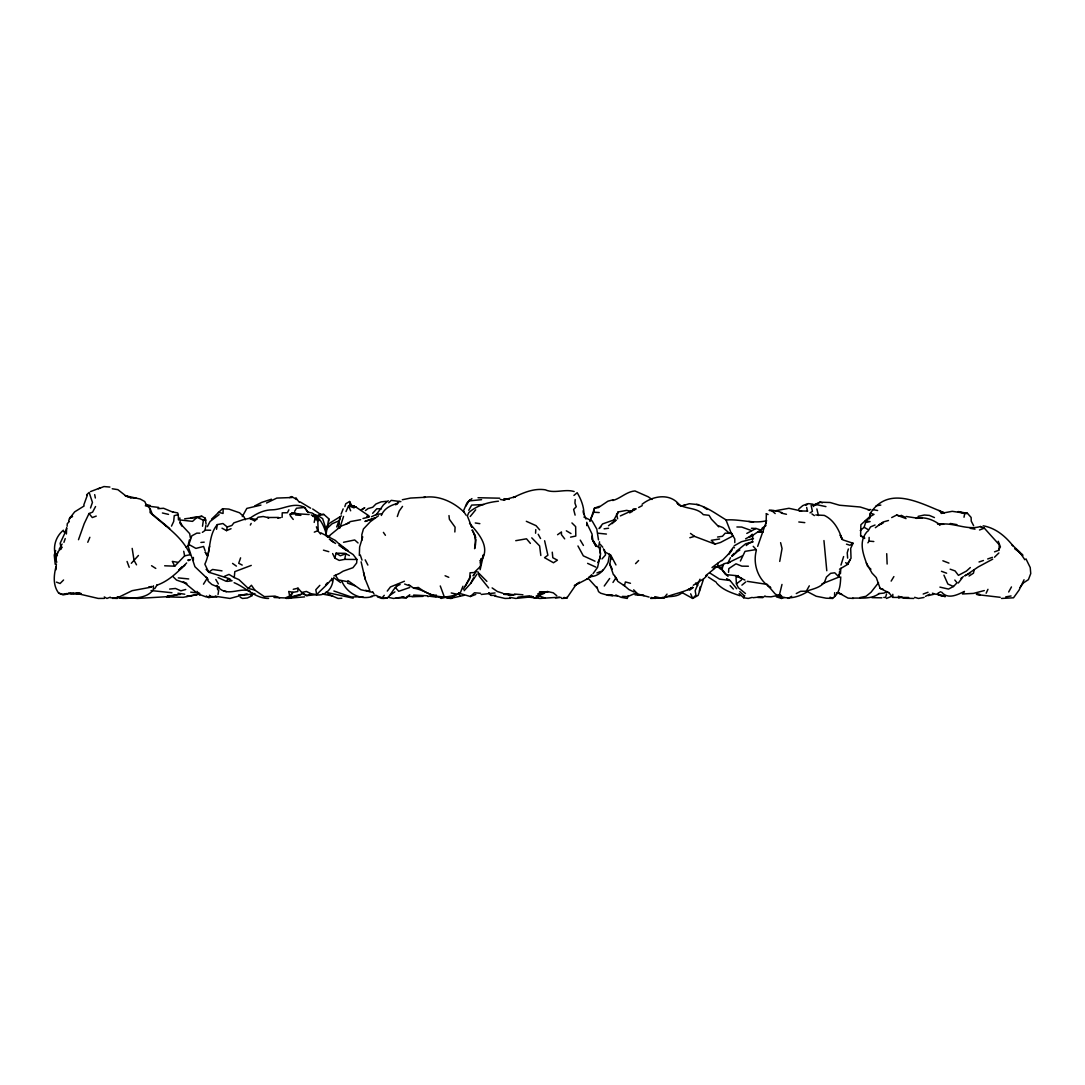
<?xml version="1.0" encoding="UTF-8"?>
<svg xmlns="http://www.w3.org/2000/svg" width="1085" height="1085" viewBox="0 0 1085 1085"><rect width="100%" height="100%" fill="white"/><g stroke="black" fill="none" stroke-linecap="round" stroke-linejoin="round"><path stroke-width="1.5" d="M359.325 555.452L359.637 546.948L362.729 536.817M886.716 553.689L887.137 564.037M908.647 597.482L892.792 597.401L892.806 594.309M66.633 527.866L66.402 533.996M806.982 591.42L816.191 596.248L826.146 598.201L832.561 598.445L834.609 596.574L834.636 592.681M596.981 530.362L598.5 539.91M867.878 542.826L869.085 541.117L869.126 537.4M586.741 525.601L586.782 522.265M153.405 585.792L153.324 589.847C146.516 598.649 134.581 597.93 124.599 598.445M136.005 498.069L130.959 497.757L125.073 495.655L140.236 499.046L144.793 501.555L146.055 504.498L150.164 508.824L150.083 512.595C164.513 525.683 182.171 536.248 190.146 554.666M766.091 523.73L766.363 513.625M282.114 517.369L282.222 512.825L287.43 512.73L288.908 509.814M600.181 553.323L600.371 546.989M454.846 531.976L455.09 527.188L449.393 519.295L448.987 515.578M714.445 567.021L717.619 566.573L718.026 563.142M535.57 533.21L535.787 529.616M326.056 534.118L328.769 518.739L323.845 514.426L320.441 514.249L312.683 508.987M67.107 526.293L67.284 523.675L69.277 521.546M728.537 572.31L728.794 568.635L735.996 563.807L741.882 566.153L748.406 566.234M338.886 545.375L353.127 554.557L356.911 559.48L356.667 562.993L352.964 567.699L343.131 571.171L339.117 573.667M273.962 597.482L285.274 597.943L289.573 596.113L292.909 592.315L289.98 597.238L288.705 591.447L292.909 592.315L297.765 591.501L298.009 588.178L293.248 589.304M575.199 499.548L574.942 503.087L576.257 506.749L573.626 509.408L575.104 515.131M55.932 569.801L56.379 563.942M840.427 573.748L840.848 568.282M752.434 540.235L752.787 535.773M583.893 514.615C584.164 507.007 581.017 499.086 577.179 492.698L573.938 495.425M279.686 597.808L275.007 596.113L264.347 596.641L254.758 590.064L248.357 588.463L238.944 579.634L234.251 577.559L234.808 571.632L251.259 565.407M338.371 525.126L340.283 516.663M840.753 576.949C840.332 583.906 840.17 591.461 834.609 596.574M839.627 571.117L839.003 577.057L821.915 583.893M864.65 538.472L860.622 535.705L860.88 524.76L869.261 517.097L874.008 514.385L870.373 513.232L869.438 518.603L870.373 513.232C888.927 484.805 920.419 503.44 943.814 512.5M202.515 526.225L203.383 520.203L197.036 517.328L184.667 518.806M229.898 578.847L208.7 572.202L204.834 564.159C211.06 551.533 207.995 535.42 217.339 524.597L222.968 523.526L227.24 526.998L226.534 530.633L222.032 528.205M589.833 521.017L593.834 512.201L594.471 508.119L599.395 506.342M218.044 594.499L218.709 590.321L217.665 589.657L217.041 585.371M207.927 555.1L209.663 546.216M216.539 529.29L217.339 524.597M612.211 569.069L609.784 564.159L610.855 557.907M779.735 561.42L782.041 548.562L780.603 542.663M338.289 528.069L339.062 523.607M598.744 546.433L599.557 541.808M205.092 529.941L205.906 525.371M699.35 591.122L700.11 586.917M843.615 556.564L840.97 565.082M964.009 517.247L964.673 513.815L967.44 513.327L971.116 517.436L971.251 521.153L973.598 525.628M756.394 550.203C752.515 564.119 758.157 580.217 770.77 587.69L767.949 585.602L775.097 593.861C785.038 600.602 796.77 597.957 806.63 592.234M314.189 522.414L315.179 517.436L311.314 514.927M332.62 553.553L334.845 558.138L339.239 560.416L344.677 559.358L345.83 553.784L349.411 555.561M974.208 569.679L973.462 573.192L969.041 576.04M55.932 566.953C53.708 575.715 52.921 585.493 58.658 593.102L63.052 594.892L72.437 593.169L79.408 593.468L75.896 593.224L98.233 598.432L104.363 598.391M65.765 532.07L66.673 528.029M779.288 595.502L781.987 584.435M189.373 539.95L188.017 545.945L194.934 566.723L208.008 579.173M609.539 554.245L608.102 562.342C604.481 569.679 598.947 576.664 589.942 576.596M617.663 513.883L618.111 511.957L626.642 510.37L632.107 511.577M334.845 558.138L336.079 553.187L345.396 553.336M343.552 516.433L339.727 528.259M56.081 558.043L57.844 551.926L62.238 547.206M886.567 593.943L885.577 597.387L883.787 597.428M479.868 566.994L474.104 572.554L470.063 572.758L469.724 578.793L463.349 589.236M315.409 519.701L316.535 515.904L312.087 513.002L307.909 512.161L304.546 507.468C293.777 501.663 283.144 509.597 272.226 509.814C264.306 509.882 256.996 513.286 250.621 517.762M848.361 548.996L847.236 552.78L847.643 558.097M860.269 530.511L864.162 527.283L865.572 522.509L870.061 521.6L865.22 520.963L868.027 519.389M937.738 594.77L938.145 593.454M83.83 504.878L87.329 495.262M567.089 597.103L566.763 598.16L561.637 598.445M55.674 550.529L54.25 555.059L55.226 564.349M590.118 520.949L594.471 508.119L598.391 507.604L607.953 501.175L613.378 499.697M344.84 506.627L345.776 503.738L349.601 501.514L351.499 505.176M336.635 526.93L339.944 518.739M466.075 515.199L463.404 511.103L466.943 502.911L469.805 500.022M628.161 595.679L627.239 598.445L621.149 597.32L615.792 594.973M703.392 579.526L698.143 595.38L692.718 598.445L682.546 592.844M66.348 530.023L60.15 543.246L61.275 548.888M63.934 542.351L65.222 538.58M90.516 507.97L92.442 502.396L89.119 492.441L86.61 494.841M397.313 516.514L399.212 511.021L402.535 506.383M240.599 557.839L238.7 563.278L242.213 565.068M479.787 560.796L481.686 559.887L483.53 554.693L480.153 569.733L480.926 558.68M602.121 571.402L602.582 570.127M690.657 593.807L692.718 598.445L695.919 595.095L695.173 590.674L699.974 579.214M740.39 561.026L745.029 551.356L756.177 549.553L753.207 546.338M757.669 546.365L766.417 521.478M481.686 559.887C490.474 546.528 478.132 532.925 469.534 523.39M600.195 556.157L597.55 567.414L593.061 573.639M632.365 511.455L633.274 509.014L635.322 508.784M78.5 539.706L84.223 523.594L89.024 513.53L92.578 512.147L95.561 506.532M341.097 514.114L343.158 508.879M462.942 586.253L460.501 592.383C446.518 600.466 430.677 596.886 418.322 587.419L413.629 588.192L408.909 584.788M87.776 542.283L89.865 537.292M467.269 516.162L468.842 512.527C476.912 505.515 487.884 502.246 498.449 501.202M613.947 519.918L618.111 511.957M345.993 511.564L348.57 505.841L350.319 504.918L356.151 507.224L368.981 515.863M316.861 594.933C327.06 595.746 332.851 587.202 333.271 578.346M68.613 520.881L70.227 517.396L72.492 516.379M242.294 516.582L246.824 508.404L260.942 505.108M986.143 593.224L987.96 589.318M171.511 526.116L173.695 521.437L174.237 515.673L178.279 514.629L177.696 512.92L172.813 511.957M815.811 514.941L824.288 515.402C833.836 519.918 839.153 529.751 842.082 539.462L840.197 535.108L842.936 539.91L853.081 543.26L850.681 548.373L851.033 558.273L847.778 563.223M739.102 593.603L743.645 597.754L744.69 595.57M728.144 562.464L730.517 557.69M470.483 576.203L465.248 586.103M839.505 569.218L847.86 564.308L850.07 559.914M207.398 526.605L210.015 521.532L219.129 514.615M464.149 590.701L470.687 583.418L476.952 574.168M470.687 583.418L473.494 577.966M250.337 525.059L251.177 523.404M380.211 596.913L382.924 598.445L387.074 598.174C392.051 594.092 393.407 586.754 400.134 584.517M207.33 578.034L203.478 584.178M597.726 562.572L599.978 558.477L600.575 553.445L599.313 548.02L596.058 545.212L593.481 540.94M1008.67 592.003L1011.464 586.931M468.788 510.289L471.663 505.081L483.598 504.552M59.173 549.295L62.089 544.046M796.268 593.563L800.635 591.298L806.291 591.203L809.315 585.832M868.054 531.107L870.523 526.903L875.039 525.018M609.648 578.495L604.25 586.022M294.632 511.361L296.476 508.228L304.546 507.468L307.909 512.161M1024.05 579.756L1019.086 590.077L1013.526 597.794L1001.496 598.445M465.872 506.112L468.978 500.931L471.921 498.585M891.151 581.099L893.891 576.583M381.323 515.47C384.131 508.39 390.736 505.203 397.598 503.386M867.146 531.609C857.909 542.039 863.619 555.059 867.593 566.289L870.916 569.191M998.715 549.661L1000.438 546.921L998.254 541.266M154.707 588.721L157.216 584.761M612.971 582.442L615.67 578.251M210.151 595.773L209.378 596.94L205.784 596.804L197.836 593.82M376.142 514.914L383.493 504.823L388.227 500.727M57.817 552.699L55.023 556.632L56.013 561.555M470.225 516.487L475.678 509.828M476.342 571.456L473.101 575.85L474.172 574.521M1020.117 587.351L1023.399 582.916L1028.417 579.634L1030.75 573.572L1030.235 567.563L1025.949 558.829M164.662 565.787L174.726 566.18L184.626 555.859L189.889 554.774M387.264 591.081L390.437 586.944L404.407 581.248M958.313 583.011L961.893 578.359M730.069 551.587L733.514 547.138L734.491 547.817M156.593 585.317C168.65 581.18 177.913 571.971 186.634 562.979M69.304 518.806L74.634 511.889L84.169 505.935M650.634 598.445L664.006 597.916L667.017 594.105M326.707 526.632L329.379 523.336L341.436 515.904M211.507 519.173L222.506 508.729L228.854 509.082L239.609 512.798L244.166 517.07L245.278 519.742M118.441 597.116L117.316 598.445L113.016 598.255M729.568 552.984L721.932 560.755M732.063 550.095L728.496 554.232L730.937 551.438M813.397 506.519L815.255 504.349L819.894 502.192L830.066 502.491L839.478 505.23L860.215 507.007L869.546 509.964M377.417 596.858L381.608 598.364L384.28 595.299M602.012 558.911L605.538 554.937L604.508 550.014M63.391 530.212C55.566 536.6 52.378 547.369 56 556.89M254.514 521.166L258.067 517.206L263.194 516.514L268.877 517.762L267.561 517.504L278.601 517.464M325.608 584.788L327.48 582.726M138.446 555.466L131.312 563.305M878.511 582.713L871.011 592.274L866.02 596.289L859.849 597.591M372.643 513.313L376.78 508.77L381.459 508.851M319.844 585.357L315.803 589.738L316.752 594.634L306.784 595.638L302.688 593.726M182.144 566.668L178.672 570.29L181.995 567.686M564.01 597.442L566.763 598.16L575.769 585.059L579.553 582.238L574.304 585.697L588.029 578.563L591.705 574.724M248.357 588.463L251.449 585.249L254.758 590.064M939.908 587.121L948.48 589.074L953.484 586.497L957.065 582.767L954.827 580.041M733.785 554.394L731.941 556.307L736.498 552.373M330.979 579.878C326.693 585.466 321.418 589.453 316.752 594.634L311.124 593.739L306.39 591.447L301.725 592.505L298.009 588.178M635.552 563.644L638.604 560.525M749.301 537.224L752.258 534.213M731.887 555.656L734.26 553.269M63.567 580L60.082 583.499L56.447 582.13M707.122 575.47L704.029 578.536L693.315 585.235M388.755 502.789L391.21 500.361L400.867 501.623M749.206 537.333L751.023 535.556M994.511 557.202L998.865 552.97M736.322 551.316L745.653 543.802L749.491 542.676M396.228 597.889L406.468 597.754L409.75 594.688M746.263 545.552L749.26 542.758L753.098 541.727L747.565 543.816M714.581 568.581L705.711 575.62M444.742 597.198L450.234 598.445L458.982 593.21L470.375 596.519L474.484 592.763L480.492 593.264M600.832 526.957L599.069 528.558L602.568 523.947L613.378 520.122M682.519 592.261C678.573 596.452 672.117 596.452 666.719 596.791M721.579 560.43L711.991 567.55M970.343 567.536L966.409 571.09L958.435 575.348L955.071 570.913L950.162 569.191M399.266 501.406L395.537 504.756L397.707 503.535M738.302 575.579L736.01 577.6L736.43 583.866L738.356 587.69L745.49 593.522M763.189 528.314L750.766 536.668M608.522 525.737L615.71 519.973M798.736 509.041L802.764 505.624L806.874 503.983M250.689 595.014L252.886 593.169M741.909 585.168L745.761 581.94M611.981 523.689L616.117 520.23M925.451 596.384L929.655 594.187M629.748 512.907L633.125 510.276M736.43 583.866L741.516 579.946M365.428 510.533L368.032 508.567L372.725 507.251L375.952 503.996L381.079 501.88L386.409 501.311M875.351 527.703L883.054 522.034L888.493 520.488M182.334 567.17L184.843 565.299M765.02 595.95L762.755 597.645L757.642 597.442M960.957 578.386L963.358 576.61M202.38 532.355L205.499 530.131L210.639 530.239M557.568 534.729L561.447 531.962L561.433 534.634L564.688 538.865M208.7 572.202L212.565 569.462L222.005 570.859M992.694 559.168L978.182 566.953L965.27 575.742M687.863 589.738L692.501 587.392C683.536 592.641 673.256 593.685 664.006 597.916M642.089 504.267C653.089 495.492 670.842 492.644 680.037 505.705L677.108 503.209C684.73 509.774 696.597 506.79 703.297 514.643L709.047 515.321L711.421 519.2L718.826 526.89M689.517 590.186L693.301 587.555M390.356 595L394.899 591.881M762.131 528.137L766.01 525.533M396.378 585.764L398.575 584.3M805.843 505.325L808.406 503.616L813.058 504.199M254.731 505.949L261.621 502.423L271.453 499.208M325.608 529.819L332.118 523.743L337.964 521.248M361.034 510.276L364.763 507.807L361.942 509.245M815.472 505.122L819.894 502.192L822.43 502.816M378.448 515.782L370.405 521.641L363.421 529.005L361.834 534.607L361.848 540.262M853.081 543.26L850.003 545.267L846.49 544.155M620.335 515.931L633.748 509.828M810.02 512.893L812.407 511.361L811.146 505.339M457.246 594.444L459.077 593.292M746.792 533.427L756.028 528.49L761.141 530.158M940.559 591.759L936.328 594.363L932.381 593.21M735.684 552.591L739.861 550.027M633.884 510.303L636.258 508.851M879.216 593.509C871.648 599.34 861.517 597.862 852.579 598.12M788.103 598.445L791.657 596.302M345.912 524.258L350.496 521.546L360.654 519.701M57.41 555.235L55.023 556.632L56.773 562.261M727.628 563.508L730.341 561.935M713.32 568.581L723.329 564.281L721.511 568.092L717.89 565.977M689.409 589.169L692.501 587.392M636.475 592.776L627.767 596.601L622.315 596.397M186.05 547.016L188.98 545.389M320.441 514.249L317.878 515.646L313.511 514.521M188.437 560.674L190.363 559.629L187.705 560.063M745.585 538.811L749.681 536.6M90.475 491.6L99.806 488.047M638.645 507.495L642.239 505.624M536.153 596.126L540.696 593.753M891.68 517.572L896.603 515.077L901.621 516.351M878.796 525.113L883.027 522.997L879.772 524.394M586.537 579.295L588.029 578.563M612.781 500.524C620.756 498.3 626.615 491.627 634.969 490.949L648.274 496.821L651.976 499.466M289.6 497.554L291.675 496.564L296.666 499.453L295.798 497.906L299.365 502.287M252.357 595.624L247.312 597.998L242.47 598.445L240.192 597.225M333.895 575.959L338.601 573.762M371.504 516.731L376.576 514.385L381.866 513.761M964.565 575.715L969.922 573.368M311.124 593.739L306.784 595.638L301.725 592.505M224.27 576.433L229.003 574.399L234.251 577.559M288.542 598.445L300.694 594.783M887.381 591.596L883.855 593.102L878.511 593.644M226.534 530.633L231.064 528.707M812.679 505.447L815.255 504.349L825.929 506.614M742.208 555.968L728.537 562.654L724.4 563.617L722.935 565.339L722.054 569.869L725.553 574.562L736.715 575.701L741.76 578.373M314.297 532.152L317.769 530.701L320.59 534.105M70.227 517.396L72.464 516.46M539.15 595.448L544.602 593.197M247.041 593.78L229.979 598.445L215.386 596.275M886.404 598.445L891.368 596.424M374.962 517.857L364.926 521.465L373.579 518.535M266.517 502.992L276.838 498.083L292.285 497.5M98.437 488.765L103.943 486.555L109.897 487.056M596.94 572.921L600.575 571.483M470.375 596.519L475.759 594.444M588.572 577.437L592.505 575.932M110.277 597.17L106.9 598.445L104.282 596.926M776.385 596.858L781.607 598.445L784.197 597.469M979.497 529.982L984.339 528.164L999.19 544.684L999.177 550.122L994.552 551.831M96.239 516.107L92.306 517.545L89.024 513.53M923.172 594.038L928.028 592.261M464.366 595.272L450.234 598.445M345.83 553.784L340.324 555.764L336.079 553.187M898.678 597.971L901.771 596.872M734.165 545.823L741.421 541.74L753.465 538.594M301.711 594.065L290.4 597.035M987.689 558.965L992.409 557.351M681.434 506.098L689.273 503.725L698.604 504.647M979.036 561.976L983.417 560.497M227.24 526.998L231.878 525.466L233.885 522.861L243.379 519.606L249.469 518.332L256.901 519.498M806.291 591.203C812.665 589.033 819.867 587.853 824.424 582.387L826.485 576.989L830.662 573.314L834.772 572.799L839.003 577.057L838.868 574.752M681.109 506.22L684.798 505.054M409.764 587.487L398.738 591.298L395.333 587.473M719.572 539.001L711.312 540.316L714.974 544.1L720.521 542.473L732.673 536.071L731.656 533.4L725.187 533.169L722.447 536.302L717.565 537.021M537.821 593.78L547.749 591.542L542.866 592.247L548.21 591.678L553.296 592.83L556.795 595.746M689.843 537.726L694.509 536.37L714.974 544.1M215.725 596.357L208.578 597.672L206.367 595.95M427.897 596.601L432.562 595.258M199.749 594.092L183.162 597.333L166.575 596.845L169.789 596.533L137.429 598.445L122.89 597.279M185.738 589.494L180.883 590.823L175.512 588.463L169.64 589.074M402.304 499.751L410.564 498.056L425.334 497.269L423.774 497.405C438.652 494.936 453.584 501.962 464.109 512.174M329.745 536.234L328.28 536.627L341.192 526.076L349.411 522.848M343.538 542.283L354.7 539.964L358.05 542.961M403.796 596.872L393.516 598.445L388.349 597.333M752.231 597.401L748.216 598.445L743.645 597.754M660.738 597.916L663.423 597.225M503.915 499.873L515.551 496.645L513.259 497.567C523.255 492.753 533.956 488.006 545.348 489.823C554.476 493.919 564.824 488.67 574.155 491.532M775.477 510.737L788.944 508.295L801.584 511.049M441.052 598.445L445.148 597.442M780.088 594.987L771.001 596.831L765.576 596.587M363 518.508L368.52 517.179M928.245 595.624L933.67 594.322M984.298 590.565L973.448 593.4L962.463 593.983L964.429 591.393C957.458 594.838 947.842 599.693 941.672 592.166M529.887 595.773L517.993 597.157M203.383 520.203L205.77 520.352L205.214 518.196L201.878 516.257L197.036 517.328L192.533 521.37L181.181 520.081M918.073 516.379L924.352 515.022L929.316 515.402L934.443 517.559M63.635 531.758L66.076 531.23M201.878 516.257L191.069 517.776M254.934 593.563L244.695 595.082L238.754 594.865M570.547 537.156L575.796 536.044L575.66 526.632L571.944 522.943M116.76 597.754L118.645 597.36M371.314 596.262L375.898 595.299L379.33 596.994M323.845 514.426L317.878 515.646L322.652 518.616L326.327 529.968M277.801 518.223L280.676 517.654M112.664 598.445L118.618 597.279L132.112 590.688L151.412 587.121M526.523 596.845L539.91 598.445L559.385 597.211M468.978 500.931L481.577 499.67M515.741 540.683L526.51 538.797L530.402 543.409M196.751 594.783L186.62 596.384L191.584 595.665M924.054 597.469L918.412 598.445L914.655 597.333M1005.754 596.872L1011.071 595.963M171.118 595.882L176.638 595.028L167.171 596.099L170.535 595.977M148.74 586.971L151.941 586.47M58.658 593.102L62.387 594.255L67.392 593.481M289.654 514.236L295.296 513.368L291.865 512.907L298.158 513.802M304.614 596.886L286.196 598.445M984.339 528.164L980.487 526.523C966.504 530.701 953.037 521.804 938.973 524.435L943.638 524.258L937.494 523.757L940.234 524.882C933.114 519.729 925.234 516.555 916.215 518.332L921.992 518.074M227.389 581.411L232.041 580.76L228.094 578.915L226.263 581.343L218.099 577.586M766.675 520.692C753.126 524.15 739.726 518.833 726.068 519.986M372.291 596.56C359.555 600.317 347.2 593.047 341.911 581.506M876.151 505.746L880.817 505.095M481.238 594.471L495.045 592.939M753.085 597.713L762.145 596.723M312.656 516.379L316.535 515.904L318.705 520.746M604.101 528.815L608.563 528.259M944.208 513.002L941.17 513.381L952.21 511.32L965.202 513.232M362.946 596.764L351.201 596.967L333.882 591M548.074 591.773L540.113 592.03M415.406 596.275L407.065 596.492M555.452 597.971L560.999 597.401M180.408 594.431L174.319 595.041L176.869 594.797M433.213 595.434L436.414 595.122M867.905 509.801L870.835 509.53M539.34 592.139L541.903 591.895M533.277 596.669L515.687 598.445L509.665 597.306M200.901 542.446L204.224 542.161M157.881 508.702L163.537 508.268L173.315 512.351M427.517 595.801L413.656 595.041M411.988 596.696L422.906 596.37M341.829 598.269L338.059 598.445L327.833 594.038M381.608 598.364L387.074 598.174M510.438 598.283L504.986 598.445L494.543 596.018M145.295 505.8L158.763 507.441M344.677 559.358L356.911 559.48M807.701 511.089L799.211 510.967M757.791 531.989L763.23 531.867L759.839 531.935M199.708 593.251L190.702 592.139M871.906 597.659L881.915 597.821M503.955 593.929L515.049 594.756M509.258 594.811L512.079 594.797L507.088 594.227M72.627 593.386L73.902 593.386M478.024 497.73L499.67 498.191M488.575 593.264L490.976 595.394L495.669 595.38M617.392 595.977L607.18 594.973L612.862 595.516L608.305 595.394L600.697 593.224L598.567 591.664L596.736 586.592M435.994 597.062L430.216 596.316M736.905 526.985L741.706 527.052L751.417 530.551M199.898 533.169L196.819 533.128L191.828 535.827L188.858 544.467L195.91 548.4L203.587 546.46L205.079 550.651M80.087 593.97L71.244 594.078L68.857 592.695M514.48 594.051L522.916 594.783M512.568 594.905L503.888 594.363M188.695 578.942L178.306 577.898M751.457 528.259L756.028 528.49M913.828 598.445L904.103 598.242L898.339 596.221M268.592 598.445C255.287 598.513 245.82 587.378 234.129 582.699M963.995 513.11L967.44 513.327L958.096 511.591L964.307 513.463M644.3 595.57L635.064 594.838M171.959 592.736L151.059 590.565M593.834 512.201L599.191 512.554M853.393 598.445L848.022 598.093L839.112 593.102L841.838 594.349L836.616 592.641M216.797 597.048L210.517 596.33L209.405 595.217M295.622 514.995L300.87 515.361M81.104 593.509L76.682 593.251L80.873 593.576M774.134 510.479L769.062 510.384L777.457 511.035L781.946 512.676M119.716 598.133L123.69 598.445M940.505 512.378L944.411 512.703M869.085 541.117L873.805 541.523M598.066 533.223L606.434 534.064M127.555 597.808L132.709 598.283M1000.221 597.306L976.893 594.594M906.178 516.487L917.869 518.25M798.804 521.98L804.799 522.631M401.884 597.211L406.468 597.754M124.232 598.337L117.153 597.116M309.103 514.521L291.431 513.408L290.197 515.66L293.248 519.444M976.351 594.119L980.216 594.621M503.928 498.652L509.272 499.358M322.652 594.105L332.607 595.99M446.627 597.699L451.862 598.445M353.195 598.174L325.771 592.274M218.763 587.812C227.945 596.94 240.314 587.039 250.093 591.203M177.94 593.237L184.762 594.227M643.541 595.394L637.749 594.553L635.986 593.061M976.744 594.092L979.918 594.553M475.271 522.97L479.855 523.662M767.719 584.489L747.307 581.343M110.439 597.686L112.528 597.998M748.772 521.478L753.478 522.238M112.23 488.752L117.872 489.661L126.186 496.17L130.959 497.757M649.088 597.062L637.749 594.01L633.681 589.833M177.628 562.288L172.339 561.406L174.726 566.18M500.307 499.453L504.701 500.226M950.284 523.472L956.916 524.652M970.221 528.314L975.008 529.168M872.964 509.638L877.629 510.506M327.168 535.719L325.975 535.488L327.995 537.414M413.629 588.192C423.394 589.494 431.342 596.465 441.229 597.713M938.308 594.648L943.719 595.719M778.732 595.014L781.417 595.557L781.607 598.445M654.77 596.655L660.48 597.916M781.214 513.096L786.462 514.276M451.238 592.952L455.469 593.902M162.411 512.988L168.514 514.385M366.744 516.257L369.375 516.867M651.095 597.455L655.367 598.445M223.13 508.879L223.062 513.449L218.356 512.323M355.297 585.914L347.566 583.12M906.056 518.603L896.603 515.077M696.489 504.389C707.352 507.088 716.398 514.154 725.933 519.796L731.697 534.485M145.946 504.43L150.3 505.556M630.48 583.282L625.394 581.953L624.417 585.764L617.867 581.424L615.019 576.705M983.186 525.818C995.569 527.975 1005.402 536.248 1012.997 545.823L1012.061 544.873L1019.656 551.98L1024.823 559.751M323.452 550.149L328.796 551.682M365.659 590.281L369.931 591.515M938.864 510.506L940.03 510.845M372.67 592.329L360.898 589.738L347.919 580.651M348.054 581.763L338.425 579.892L335.401 575.281M502.843 593.237L497.323 591.515L492.129 587.907M866.318 562.912L872.014 573.083L876.273 577.586L880.125 588.368L883.217 589.345M224.066 590.877L226.426 591.637M70.661 593.075L71.393 593.319M888.601 592.6L880.125 588.368M404.637 584.055L409.506 585.764M545.118 598.052L539.882 596.194L534.702 598.133L531.189 596.031M735.277 575.592L744.907 580.055M354.144 507.889L348.57 505.841L350.645 510.791M941.454 571.293L946.622 573.205M526.32 521.302L536.058 525.669L539.679 529.887M942.865 560.769L948.941 563.115M718.202 525.696L723.03 527.635L729.283 533.155M739.984 595.733C731.521 592.844 722.813 590.023 716.724 583.215M216.485 585.914L219.468 587.134M216.471 586.415L211.846 584.476L208.483 581.506L206.191 577.071M445.081 575.755L448.77 577.315M595.855 567.116L587.609 563.359M953.484 586.497L947.87 584.028L943.936 575.172M766.322 513.761L768.072 514.534M353.602 506.071L356.151 507.224L353.886 506.125M595 561.203L583.323 555.859L577.952 545.972M634.033 592.003L628.893 589.562L623.102 584.598M249.469 518.332L253.863 520.474M860.622 535.705L864.596 537.699M901.16 515.28L905.202 517.301M830.079 597.17L832.561 598.445M320.862 532.83L335.306 540.398L341.097 545.809M726.625 578.658L730.029 580.529L719.491 579.105L710.146 573.205M184.518 582.401L186.864 583.703L176.516 580.041L173.356 576.976M310.622 508.187L300.125 501.894M864.162 527.283L868.285 529.724M583.906 517.03L592.179 520.976L596.926 529.277M566.343 530.809L570.981 533.562M716.236 582.211L708.397 577.139M330.64 540.262L335.577 543.463M340.582 582.564L333.882 577.735M151.547 565.719L155.779 568.432M339.496 544.114L347.973 550.57M703.338 506.912L707.122 509.448M811.892 513.897L814.374 515.592M183.338 581.763L195.68 591.922M980.487 526.523L982.074 527.622M232.556 563.413L236.408 566.126M329.311 539.123L333.909 542.459M690.508 533.427L694.509 536.37M845.649 562.681L847.86 564.308M1018.747 551.614L1014.909 548.657L1022.802 555.086L1019.764 552.482M343.742 548.264L342.073 546.881L346.237 550.448M1018.978 551.899L1022.585 555.683M771.706 510.587L775.178 513.558M728.008 576.379L722.067 569.611M486.88 581.357L478.824 573.233M717.619 566.573L720.684 569.245M169.721 528.558L152.28 514.087L150.164 508.824M739.767 591.583L744.039 595.557M206.136 569.354L209.202 572.514M730.124 585.656L733.365 589.06M316.535 516.189C321.892 521.071 324.727 528.11 326.504 535.014M600.059 544.114L602.799 547.247M695.607 583.093L697.723 585.547M589.046 579.268L596.736 587.745M531.758 537.848L539.611 545.918L540.832 555.493M888.696 592.451L892.792 597.401M736.661 588.707L730.436 580.923M180.937 524.272L189.658 533.603L190.458 538.228M164.5 524.299L166.181 526.428M489.01 592.776L490.976 595.394M197.05 591.339L199.789 595.041M179.73 522.834L182.104 526.062L180.056 521.532L179.839 517.911M609.784 564.159L613.445 574.806M488.643 587.921L479.312 576.325L477.834 571.605M617.121 579.58L614.246 575.077M383.412 532.382L385.419 535.285M315.179 517.436L317.796 521.465L318.176 530.321M372.603 591.691L374.054 594.092M580.258 540.127L583.432 545.443M207.628 556.225L205.187 552.062L206.977 555.181M592.017 539.082L593.536 541.7M592.83 540.778L596.072 546.406L596.058 545.212M215.806 579.485L218.37 583.933M731.656 533.4L734.789 538.947L734.789 542.636M538.201 534.268L540.561 538.54M136.52 564.837L134.038 560.335L132.18 548.4M615.968 564.946L610.529 554.747M594.295 543.015L596.072 546.406M365.197 559.86L367.869 565.068M611.954 559.101L609.756 554.503L604.657 551.885L603.423 548.793M470.7 524.774L471.812 527.256L467.649 516.677M369.782 590.416L365.17 579.078L361.115 561.827M586.931 523.445L592.03 533.996L592.668 539.421M440.266 585.954L444.47 597.306M583.879 513.68L585.927 519.023M127.053 561.46L129.21 567.279M458.982 593.21L459.918 595.855M316.4 526.795L317.769 530.701M360.288 554.977L361.997 560.145M480.207 562.206L481.048 565.014M816.869 508.933L818.443 515.538M363.543 572.31L365.17 579.078M591.827 536.302L592.491 539.286M616.565 513.978L617.636 518.793M349.601 501.514L350.319 504.918M806.67 507.427L807.416 511.008M205.214 518.196L206.055 524.014M183.731 551.288L184.626 555.859M94.693 494.638L95.344 497.988M331.685 578.319L332.105 580.909M544.629 540.75L547.884 555.222L544.534 557.676L553.486 562.749L557.419 560.158L552.808 557.744L552.265 552.184M826.784 570.737L823.949 540.561M583.133 510.791L583.364 513.124M178.279 514.629L178.469 519.959M328.769 518.739L328.809 521.071M193.374 557.432L193.374 560.457M475.596 539.896L474.62 548.684C476.546 542.432 475.827 535.38 472.111 529.914L475.664 537.536L474.606 534.742L475.596 539.896M509.218 594.729L508.024 594.716L513.639 594.797L509.218 594.729M945.184 596.56L939.122 595.122L945.184 596.56"/></g></svg>
